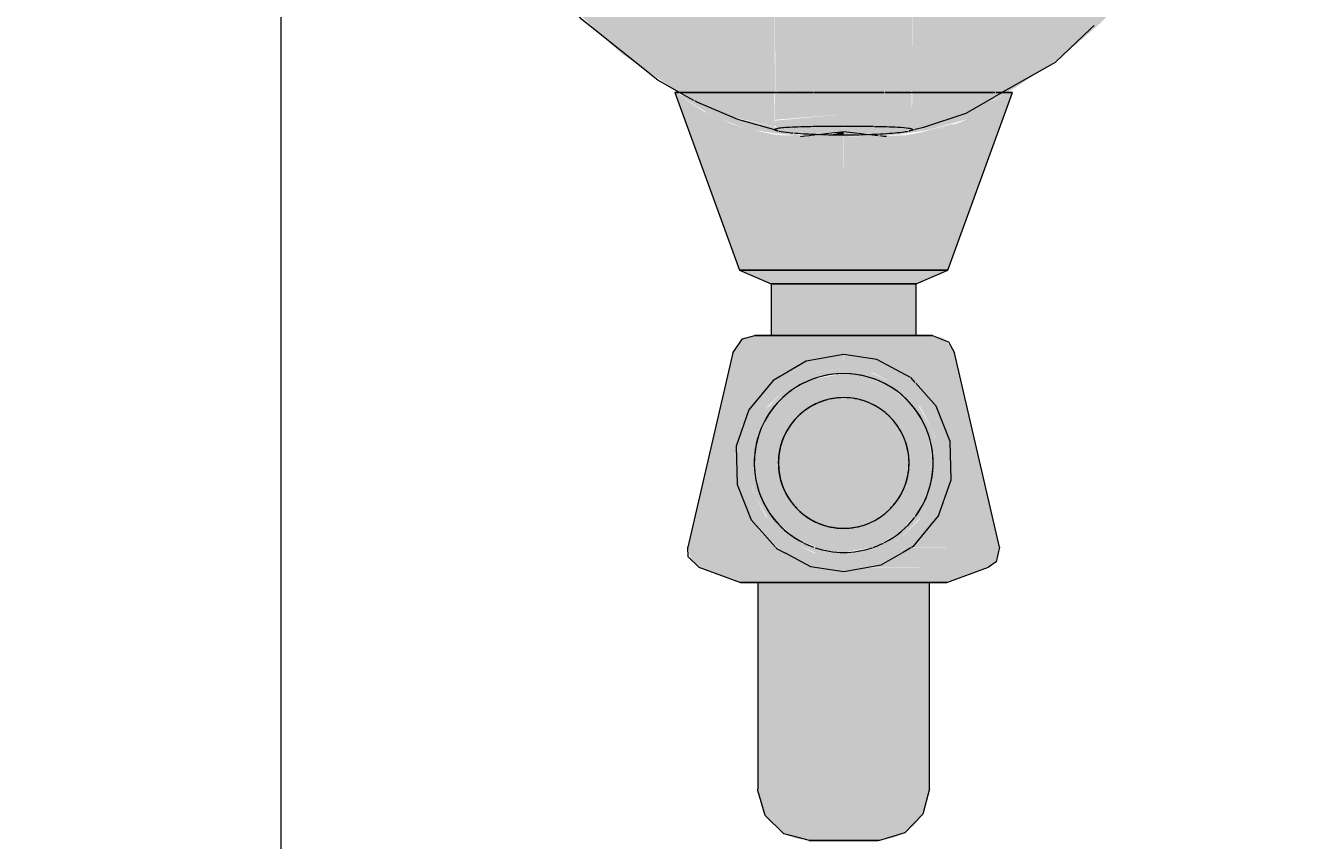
# Model space of a CAD drawing. Header units: millimetres. Extents: x 63201 to 101610, y -2505 to 12270.
# Drawn here: x 96380.3 to 96752.5, y 8678.1 to 8915.1 of the extents above; entities that cross this region are included whole.
import ezdxf

# ---------------------------------------------------------------- set-up
doc = ezdxf.new("R2010")
doc.units = ezdxf.units.MM
for name, color, linetype, lineweight in [('A-ANNO-DIMS', 7, 'Continuous', 9), ('A-ANNO-DIMS-25', 7, 'Continuous', 9), ('A-WALL-PATT', 7, 'Continuous', 9), ('P-SANR-FIXT', 7, 'Continuous', 9)]:
    doc.layers.add(name, color=color, linetype=linetype, lineweight=lineweight)
doc.layers.add('P-SANR-FIXT-2', color=7, linetype='Continuous', lineweight=9, transparency=0.7)
doc.styles.add('ISOCPEUR_3', font='isocpeur.ttf', dxfattribs={"width": 0.9, "height": 50})
doc.dimstyles.new('ISO-2_0_0_9К_Средний_округл2', dxfattribs={"dimscale": 304.8, "dimtxt": 49.799059, "dimasz": 0.123031, "dimexe": 0.098425, "dimexo": 0, "dimgap": 0, "dimtad": 1, "dimdec": 0, "dimrnd": 10, "dimzin": 0, "dimdsep": 46, "dimtxsty": 'ISOCPEUR_3', "dimblk1": 'OBLIQUE', "dimblk2": 'OBLIQUE', "dimsah": 1, "dimcen": 0.09, "dimdle": 0.098425, "dimazin": 0, "dimtfac": 1, "dimtdec": 4, "dimtix": 1, "dimtmove": 0, "dimatfit": 3, "dimfxl": 1, "dimtvp": 1, "dimtolj": 1, "dimtzin": 0, "dimarcsym": 2})

# ---------------------------------------------------------------- blocks, each defined once
blk = doc.blocks.new('Urinal - Urinal-V17-Развертка 3_11-4')
at = {"layer": 'P-SANR-FIXT-2'}
for points in [[(2727.34, 8895.59), (2745.92, 8895.77), (2761.28, 8905.91), (2772.92, 8916.06), (2784.44, 8927.95), (2802.9, 8952.79), (2818.69, 8981.26), (2828.25, 9003.41), (2838.46, 9032.51), (2846.16, 9062.33), (2850.75, 9083.93), (2853.3, 9103.35), (2851.35, 9093.34), (2845.46, 9077.24), (2838.19, 9064.39), (2826.51, 9051.15), (2817.85, 9044.36), (2809.61, 9021.36), (2801.66, 9002.63), (2788.6, 8979.68), (2777.84, 8964.32), (2770.74, 8956.05), (2754.48, 8940.59), (2743.82, 8933.18), (2732.97, 8927.23), (2730.45, 8926.21), (2717.98, 8921.67), (2717.98, 8895.59), (2726.79, 8895.59)], [(2672.49, 8895.59), (2677.98, 8895.83), (2677.91, 8921.97), (2663.63, 8927.07), (2656.23, 8930.78), (2646.89, 8936.46), (2631.99, 8948.86), (2622.56, 8959.1), (2613.4, 8970.57), (2604.75, 8983.74), (2593.04, 9005.27), (2583.45, 9029.26), (2578.43, 9044.11), (2568.62, 9051.79), (2557.37, 9065.08), (2549.68, 9078.78), (2544.41, 9093.89), (2542.87, 9100.6), (2546.5, 9077.52), (2555.58, 9038.29), (2566.48, 9006.62), (2572.7, 8990.99), (2583.21, 8969.82), (2592.88, 8953.19), (2603.56, 8937.82), (2614.83, 8924.31), (2628.47, 8911.41), (2633.7, 8906.7), (2650.26, 8895.59), (2671.48, 8895.59)], [(2688.84, 8895.59), (2717.98, 8895.74), (2717.81, 8921.89), (2715.55, 8921.26), (2710.46, 8920.6), (2702.43, 8920.19), (2692.67, 8920.22), (2683.2, 8920.85), (2679.38, 8921.51), (2677.98, 8921.67), (2678.12, 8895.59), (2688.61, 8895.59)], [(2717.98, 8884.84), (2717.68, 8895.59), (2697.98, 8895.59), (2697.98, 8885.76), (2714.41, 8885.42), (2717.68, 8884.99)], [(2679.87, 8885.3), (2679.19, 8885.47), (2679.81, 8885.31)], [(2697.98, 8883.31), (2697.98, 8884.25), (2694.26, 8883.35), (2697.63, 8883.31)], [(2702.32, 8883.67), (2702.14, 8883.75), (2702.18, 8883.69)], [(2702.38, 8883.51), (2702.18, 8883.69), (2702.36, 8883.51)], [(2688.43, 8883.18), (2689.65, 8883.27), (2688.5, 8883.19)], [(2680.43, 8840), (2697.98, 8840), (2697.98, 8843.91), (2667.68, 8843.91), (2676.88, 8840), (2680.17, 8840)], [(2715.52, 8840), (2719.07, 8840), (2728.27, 8843.91), (2697.98, 8843.91), (2697.98, 8840), (2715.04, 8840)], [(2676.88, 8825), (2697.98, 8825), (2697.98, 8840), (2676.88, 8840), (2676.88, 8826.47)], [(2718.03, 8825), (2719.07, 8825), (2718.78, 8840), (2697.98, 8840), (2697.98, 8825), (2715.28, 8825)], [(2682.46, 8819.91), (2697.98, 8819.91), (2697.98, 8825), (2671.59, 8824.86), (2668.82, 8823.91), (2668.06, 8823.24), (2665.93, 8819.91), (2679.01, 8819.91)], [(2724.08, 8819.91), (2730.24, 8819.91), (2727.54, 8823.65), (2726.61, 8824.25), (2723.54, 8825), (2697.98, 8825), (2697.98, 8819.91), (2721.12, 8819.91)], [(2697.98, 8756.28), (2697.98, 8760.28), (2689.25, 8761.73), (2681.44, 8765.86), (2675.32, 8772.3), (2671.72, 8779.35), (2670.49, 8788.65), (2671.87, 8796.7), (2675.93, 8804.39), (2681.75, 8810.21), (2690.21, 8814.26), (2697.98, 8815.49), (2697.88, 8819.47), (2687.48, 8817.57), (2679.01, 8813.06), (2672.41, 8806.46), (2667.85, 8797.23), (2666.37, 8787.88), (2667.92, 8778.12), (2672.41, 8769.31), (2680.34, 8761.83), (2688.7, 8757.75), (2694.84, 8756.78)], [(2697.98, 8756.28), (2708.32, 8758.12), (2716.59, 8762.35), (2723.54, 8769.31), (2728.1, 8778.54), (2729.58, 8787.88), (2728.03, 8797.65), (2723.54, 8806.46), (2715.95, 8813.75), (2707.74, 8817.94), (2697.98, 8819.49), (2697.98, 8815.49), (2706.5, 8814.14), (2714.51, 8809.91), (2720.31, 8804.11), (2724.23, 8796.41), (2725.46, 8787.12), (2724.08, 8779.06), (2720.02, 8771.37), (2714.2, 8765.55), (2705.7, 8761.5), (2697.98, 8760.28), (2697.98, 8757.23)], [(2697.98, 8760.28), (2697.98, 8761.87), (2689.25, 8763.5), (2682.28, 8767.24), (2676.55, 8773.35), (2673.11, 8780.61), (2671.96, 8787.88), (2673.65, 8796.73), (2677.34, 8803.58), (2683.44, 8809.31), (2690.7, 8812.74), (2697.98, 8814.14), (2697.98, 8815.49), (2689.25, 8814.03), (2681.59, 8810.05), (2675.23, 8803.29), (2671.72, 8796.41), (2670.37, 8787.88), (2671.87, 8779.06), (2676.29, 8771.01), (2681.75, 8765.55), (2690.25, 8761.5), (2691.69, 8761.27)], [(2697.98, 8761.87), (2697.98, 8768.88), (2690.7, 8770.33), (2684.54, 8774.45), (2680.42, 8780.61), (2679.01, 8788.05), (2680.42, 8795.15), (2684.54, 8801.32), (2690.7, 8805.44), (2697.98, 8806.88), (2697.98, 8813.89), (2689.25, 8812.27), (2682.28, 8808.52), (2676.55, 8802.42), (2673.11, 8795.15), (2671.96, 8787.88), (2673.49, 8779.35), (2677.34, 8772.19), (2683.44, 8766.45), (2690.7, 8763.02), (2694.93, 8762.35)], [(2697.98, 8760.28), (2706.5, 8761.63), (2714.36, 8765.72), (2720.72, 8772.47), (2724.23, 8779.35), (2725.58, 8787.88), (2724.08, 8796.7), (2719.66, 8804.76), (2714.2, 8810.21), (2705.74, 8814.26), (2697.98, 8815.49), (2697.98, 8813.89), (2706.5, 8812.37), (2713.67, 8808.52), (2719.4, 8802.42), (2722.84, 8795.15), (2723.99, 8787.88), (2722.46, 8779.35), (2718.61, 8772.19), (2712.51, 8766.45), (2705.25, 8763.02), (2697.98, 8761.63)], [(2697.98, 8761.87), (2706.5, 8763.39), (2713.67, 8767.24), (2719.4, 8773.35), (2722.84, 8780.61), (2723.99, 8787.88), (2722.3, 8796.73), (2718.61, 8803.58), (2712.51, 8809.31), (2705.25, 8812.74), (2697.98, 8813.89), (2697.98, 8806.88), (2705.25, 8805.44), (2711.41, 8801.32), (2715.53, 8795.15), (2716.94, 8787.71), (2715.53, 8780.61), (2711.41, 8774.45), (2705.25, 8770.33), (2697.98, 8768.88), (2697.98, 8763.14)], [(2690, 8757.55), (2687.63, 8758.12), (2678.77, 8762.95), (2678.35, 8763.37), (2652.66, 8763.37), (2653.47, 8759.86), (2655.82, 8757.55), (2689.45, 8757.55)], [(2706.5, 8757.55), (2740.13, 8757.55), (2741.82, 8758.92), (2742.48, 8759.86), (2743.03, 8761.8), (2743.29, 8763.37), (2717.49, 8763.26), (2716.37, 8762.22), (2707.25, 8757.75), (2705.95, 8757.55)], [(2677.75, 8753.12), (2697.98, 8753.12), (2697.98, 8756.28), (2688.7, 8757.55), (2655.82, 8757.55), (2668.16, 8753.12), (2676.9, 8753.12)], [(2718.2, 8753.12), (2727.98, 8753.12), (2739.78, 8757.55), (2705.25, 8757.44), (2697.98, 8756.28), (2697.98, 8753.12), (2715.61, 8753.12)], [(2672.98, 8693.12), (2697.98, 8693.12), (2697.98, 8753.12), (2672.98, 8753.12), (2672.98, 8717.71)], [(2719.07, 8693.12), (2722.98, 8693.12), (2722.98, 8753.12), (2697.98, 8753.12), (2697.98, 8693.12), (2718.78, 8693.12)], [(2690.89, 8678.12), (2697.98, 8678.12), (2697.98, 8693.12), (2672.98, 8693.12), (2674.46, 8686.61), (2676.09, 8684.02), (2680.17, 8680.4), (2682.33, 8679.33), (2684.84, 8678.52), (2690.35, 8678.12)], [(2702.58, 8678.12), (2709.59, 8678.34), (2712.57, 8678.93), (2714.95, 8679.99), (2718.04, 8682.16), (2720.48, 8684.95), (2722.3, 8689.98), (2722.98, 8693.12), (2697.98, 8693.12), (2697.98, 8678.12), (2700.48, 8678.12)]]:
    blk.add_hatch(color=256, dxfattribs=at).paths.add_polyline_path(points)
h = blk.add_hatch(color=256, dxfattribs=at)
h.paths.add_polyline_path([(2685.58, 8843.91), (2697.98, 8843.91), (2697.91, 8882.85), (2678.55, 8883.24), (2669.38, 8885.18), (2665.39, 8886.51), (2657.22, 8890.17), (2648.87, 8895.59), (2667.68, 8843.91), (2680.91, 8843.91)])
h.paths.add_polyline_path([(2693.52, 8882.85), (2693.79, 8882.85), (2693.79, 8882.85)])
h = blk.add_hatch(color=256, dxfattribs=at)
h.paths.add_polyline_path([(2685.72, 8883.03), (2685.45, 8883.27), (2679.25, 8884.4), (2673.11, 8885.92), (2669.08, 8887.21), (2662.35, 8889.77), (2649.13, 8895.59), (2649.13, 8895.42), (2659.8, 8888.82), (2669.38, 8885.18), (2674.64, 8884.1), (2672.32, 8884.66), (2678.27, 8883.68), (2685.45, 8883.04)])
h.paths.add_polyline_path([(2687.93, 8883.25), (2688.5, 8883.53), (2687.42, 8883.32), (2687.84, 8883.26)])
h = blk.add_hatch(color=256, dxfattribs=at)
h.paths.add_polyline_path([(2690.06, 8883.46), (2697.98, 8884.46), (2697.98, 8885.76), (2681.38, 8885.41), (2678.47, 8885.09), (2677.98, 8885.09), (2677.7, 8885.71), (2668.66, 8887.68), (2667.98, 8887.58), (2676.04, 8885.18), (2680.51, 8884.19), (2687.41, 8883.59), (2690, 8883.47)])
h.paths.add_polyline_path([(2677.98, 8885.74), (2677.79, 8895.59), (2650.11, 8895.59), (2657.22, 8892.1), (2666.17, 8888.34), (2677.97, 8885.74)])
h = blk.add_hatch(color=256, dxfattribs=at)
h.paths.add_polyline_path([(2677.98, 8884.84), (2679.31, 8885.22), (2679.01, 8885.46), (2677.98, 8885.47), (2677.98, 8885.09)])
h.paths.add_polyline_path([(2697.98, 8889.31), (2697.98, 8895.59), (2677.98, 8895.32), (2678.01, 8887.7), (2697.55, 8889.28)])
h.paths.add_polyline_path([(2679.93, 8885.31), (2682.36, 8885.48), (2696.11, 8885.75), (2697.98, 8886.03), (2697.98, 8889.31), (2677.98, 8887.43), (2678.08, 8885.71), (2679.91, 8885.31)])
h = blk.add_hatch(color=256, dxfattribs=at)
h.paths.add_polyline_path([(2697.98, 8884.25), (2706.95, 8883.51), (2716.09, 8884.28), (2722.04, 8885.77), (2727.74, 8887.58), (2738.96, 8892.34), (2745.2, 8895.31), (2745.17, 8895.59), (2717.98, 8895.59), (2717.68, 8884.99), (2716.88, 8885.18), (2713.3, 8885.49), (2700.64, 8885.75), (2697.98, 8885.46), (2697.98, 8884.34)])
h.paths.add_polyline_path([(2700.91, 8883.34), (2700.52, 8883.5), (2700.86, 8883.35)])
h = blk.add_hatch(color=256, dxfattribs=at)
h.paths.add_polyline_path([(2704.49, 8843.91), (2728.27, 8843.91), (2746.76, 8895.38), (2736.37, 8888.95), (2731.04, 8886.64), (2726.79, 8885.26), (2716, 8883.16), (2697.98, 8882.85), (2697.98, 8843.91)])
h.paths.add_polyline_path([(2722.12, 8884.29), (2724.17, 8884.72), (2722.31, 8884.33)])
h = blk.add_hatch(color=256, dxfattribs=at)
h.paths.add_polyline_path([(2704.2, 8882.85), (2702.36, 8882.95), (2702.61, 8882.88)])
h.paths.add_polyline_path([(2708.62, 8883.03), (2714.39, 8883.45), (2722.54, 8884.72), (2734.33, 8888), (2738.96, 8890.3), (2747.08, 8895.59), (2745.2, 8895.31), (2742.22, 8893.73), (2724.21, 8886.35), (2715.54, 8884.2), (2708.54, 8883.59), (2706.95, 8883.22), (2708.99, 8883.24), (2708.52, 8883.04)])
h.paths.add_polyline_path([(2713.97, 8883.13), (2717.4, 8883.41), (2715.78, 8883.3), (2714.03, 8883.14)])
h.paths.add_polyline_path([(2715.85, 8883.19), (2718.78, 8883.58), (2716, 8883.2)])
h.paths.add_polyline_path([(2720.39, 8884.08), (2724.15, 8884.72), (2728.97, 8885.87), (2730.33, 8886.67), (2721.48, 8884.33)])
h = blk.add_hatch(color=256, dxfattribs=at)
h.paths.add_polyline_path([(2697.98, 8882.85), (2697.98, 8883.31), (2691.9, 8883.18), (2691.76, 8882.88), (2697.97, 8882.85)])
h.paths.add_polyline_path([(2685.35, 8882.99), (2683.98, 8883.08), (2685.29, 8883)])
h.paths.add_polyline_path([(2686.57, 8883.12), (2686.56, 8883.33), (2686.15, 8883.17)])
h.paths.add_polyline_path([(2687.56, 8883.22), (2686.72, 8883.42), (2687.42, 8883.23)])
h = blk.add_hatch(color=256, dxfattribs=at)
h.paths.add_polyline_path([(2697.98, 8883.31), (2700.45, 8883.48), (2697.98, 8884.25), (2697.98, 8883.33)])
h.paths.add_polyline_path([(2701.06, 8883.34), (2701.68, 8883.6), (2697.98, 8884.25), (2701.01, 8883.35)])
h.paths.add_polyline_path([(2702.97, 8883.38), (2702.68, 8883.46), (2702.65, 8883.44)])
h = blk.add_hatch(color=256, dxfattribs=at)
h.paths.add_polyline_path([(2698.01, 8882.85), (2701.68, 8883.1), (2700.91, 8883.34), (2697.98, 8883.31), (2697.98, 8882.85)])
h.paths.add_polyline_path([(2705.84, 8882.88), (2701.68, 8883.35), (2701.68, 8883.16), (2702.57, 8882.92), (2705.83, 8882.88)])
h.paths.add_polyline_path([(2705.72, 8882.9), (2705.11, 8883.05), (2705.71, 8882.9)])
h.paths.add_polyline_path([(2711.97, 8883.15), (2716.09, 8883.56), (2712.56, 8883.22)])
h.paths.add_polyline_path([(2707.57, 8883.09), (2706.67, 8883.25), (2707.34, 8883.12)])
h = blk.add_hatch(color=256, dxfattribs=at)
h.paths.add_polyline_path([(2707.01, 8883.03), (2706.29, 8883.25), (2706.67, 8883.08)])
h.paths.add_polyline_path([(2702.97, 8883.38), (2702.65, 8883.44), (2702.64, 8883.43)])
h.paths.add_polyline_path([(2703, 8883.4), (2702.89, 8883.59), (2702.68, 8883.46)])
h.paths.add_polyline_path([(2702.07, 8883.53), (2701.24, 8883.68), (2701.68, 8883.6)])
h = blk.add_hatch(color=256, dxfattribs=at)
h.paths.add_polyline_path([(2704.22, 8883.41), (2702.99, 8883.65), (2704.2, 8883.41)])
h.paths.add_polyline_path([(2701.63, 8883.76), (2701.5, 8883.83), (2701.58, 8883.77)])
h = blk.add_hatch(color=256, dxfattribs=at)
h.paths.add_polyline_path([(2709.86, 8882.89), (2710.69, 8882.94), (2710.03, 8882.91)])
h.paths.add_polyline_path([(2705.8, 8882.93), (2705.71, 8883.21), (2705.71, 8882.94)])
h = blk.add_hatch(color=256, dxfattribs=at)
h.paths.add_polyline_path([(2652.66, 8763.37), (2678.35, 8763.37), (2672.41, 8769.31), (2667.86, 8778.44), (2666.37, 8787.88), (2668.31, 8798.43), (2672.85, 8806.9), (2679.58, 8813.54), (2688.21, 8817.94), (2697.98, 8819.49), (2697.98, 8819.91), (2665.71, 8819.91), (2653.47, 8766.91)])
h.paths.add_polyline_path([(2697.98, 8768.88), (2697.98, 8806.88), (2690.7, 8805.44), (2684.54, 8801.32), (2680.42, 8795.15), (2679.01, 8787.71), (2680.42, 8780.61), (2684.54, 8774.45), (2690.7, 8770.33)])
h = blk.add_hatch(color=256, dxfattribs=at)
h.paths.add_polyline_path([(2720.02, 8763.37), (2743.29, 8763.37), (2730.02, 8819.91), (2697.98, 8819.91), (2698.07, 8819.47), (2708.47, 8817.57), (2716.94, 8813.06), (2723.65, 8806.24), (2728.03, 8797.65), (2729.58, 8787.88), (2727.64, 8777.34), (2723.1, 8768.86), (2717.78, 8763.37), (2718.78, 8763.37)])
h.paths.add_polyline_path([(2697.98, 8768.88), (2705.25, 8770.33), (2711.41, 8774.45), (2715.53, 8780.61), (2716.94, 8788.05), (2715.53, 8795.15), (2711.41, 8801.32), (2705.25, 8805.44), (2697.98, 8806.88), (2697.98, 8770.33)])
at = {"layer": 'P-SANR-FIXT'}
for p, q in [((2770.78, 8915.08), (2769.75, 8914.11)), ((2648.87, 8895.59), (2667.68, 8843.91)), ((2650.1, 8895.59), (2648.87, 8895.59)), ((2648.87, 8895.59), (2651.47, 8895.59)), ((2651.65, 8895.59), (2650.34, 8895.59)), ((2667.36, 8895.59), (2651.78, 8895.59)), ((2651.78, 8895.59), (2667.36, 8895.59)), ((2677.75, 8895.59), (2667.4, 8895.59)), ((2667.4, 8895.59), (2689.22, 8895.59)), ((2678.41, 8895.59), (2678.07, 8895.59)), ((2682.94, 8895.59), (2678.82, 8895.59)), ((2689.22, 8895.59), (2683.14, 8895.59)), ((2690.26, 8895.59), (2689.4, 8895.59)), ((2689.4, 8895.59), (2695.64, 8895.59)), ((2697.98, 8895.59), (2690.47, 8895.59)), ((2695.7, 8895.59), (2697.98, 8895.59)), ((2709.79, 8895.59), (2697.98, 8895.59)), ((2697.98, 8895.59), (2709.79, 8895.59)), ((2715.42, 8895.59), (2710, 8895.59)), ((2710, 8895.59), (2741.94, 8895.59)), ((2717.54, 8895.59), (2715.64, 8895.59)), ((2741.94, 8895.59), (2718.02, 8895.59)), ((2728.27, 8843.91), (2747.08, 8895.59)), ((2743.22, 8895.11), (2741.84, 8894.32)), ((2745.08, 8895.59), (2742.22, 8895.59)), ((2742.22, 8895.59), (2744.71, 8895.59)), ((2744.06, 8895.59), (2743.22, 8895.11)), ((2745.92, 8896.66), (2744.21, 8895.68)), ((2744.71, 8895.59), (2747.08, 8895.59)), ((2745.7, 8895.59), (2745.1, 8895.59)), ((2747.08, 8895.59), (2745.85, 8895.59)), ((2654.41, 8893.3), (2652.29, 8894.5)), ((2688.37, 8883.19), (2690.65, 8883.45)), ((2690.65, 8883.45), (2693.67, 8883.78)), ((2693.85, 8883.8), (2694.55, 8883.88)), ((2694.55, 8883.88), (2697.98, 8884.25)), ((2697.98, 8884.25), (2702.1, 8883.8)), ((2702.28, 8883.78), (2705.3, 8883.45)), ((2705.3, 8883.45), (2708.05, 8883.14)), ((2718.55, 8884.81), (2716.98, 8884.43)), ((2685.45, 8882.87), (2685.89, 8882.92)), ((2685.96, 8882.93), (2686.68, 8883.01)), ((2686.68, 8883.01), (2687.95, 8883.15)), ((2687.95, 8883.15), (2688.37, 8883.19)), ((2708.52, 8883.09), (2709.67, 8882.96)), ((2709.67, 8882.96), (2710.42, 8882.88)), ((2667.68, 8843.91), (2676.88, 8840)), ((2697.98, 8843.91), (2667.68, 8843.91)), ((2667.68, 8843.91), (2697.98, 8843.91)), ((2728.27, 8843.91), (2697.98, 8843.91)), ((2697.98, 8843.91), (2728.27, 8843.91)), ((2719.07, 8840), (2728.27, 8843.91)), ((2676.88, 8840), (2676.88, 8825)), ((2697.98, 8840), (2676.88, 8840)), ((2676.88, 8840), (2697.98, 8840)), ((2719.07, 8840), (2697.98, 8840)), ((2697.98, 8840), (2719.07, 8840)), ((2719.07, 8825), (2719.07, 8840)), ((2697.98, 8825), (2676.91, 8825)), ((2676.91, 8825), (2697.98, 8825)), ((2697.8, 8825), (2697.98, 8825)), ((2718.99, 8825), (2697.98, 8825)), ((2697.98, 8825), (2718.99, 8825)), ((2719.07, 8825), (2718.99, 8825)), ((2718.99, 8825), (2719.07, 8825)), ((2722.16, 8825), (2723.84, 8825)), ((2723.84, 8825), (2727.21, 8823.62)), ((2665.71, 8819.91), (2652.66, 8763.37)), ((2743.29, 8763.37), (2730.24, 8819.91)), ((2718.78, 8811.29), (2717.48, 8812.75)), ((2725.57, 8772.47), (2729.2, 8782.98)), ((2718.52, 8763.87), (2725.57, 8772.47)), ((2708.92, 8758.24), (2715, 8761.8)), ((2715.04, 8761.82), (2717.48, 8763.26)), ((2717.67, 8763.37), (2718.52, 8763.87)), ((2655.82, 8757.55), (2667.98, 8753.12)), ((2697.98, 8756.28), (2708.92, 8758.24)), ((2727.98, 8753.12), (2740.13, 8757.55)), ((2672.79, 8753.12), (2667.98, 8753.12)), ((2667.98, 8753.12), (2697.98, 8753.12)), ((2697.98, 8753.12), (2672.79, 8753.12)), ((2672.98, 8753.12), (2672.98, 8693.12)), ((2697.98, 8753.12), (2672.98, 8753.12)), ((2672.98, 8753.12), (2697.98, 8753.12)), ((2723.16, 8753.12), (2697.98, 8753.12)), ((2697.98, 8753.12), (2727.98, 8753.12)), ((2722.98, 8753.12), (2697.98, 8753.12)), ((2697.98, 8753.12), (2722.98, 8753.12)), ((2722.98, 8693.12), (2722.98, 8753.12)), ((2727.98, 8753.12), (2723.16, 8753.12)), ((2686.98, 8678.38), (2682.1, 8679.67)), ((2687.98, 8678.12), (2686.98, 8678.38)), ((2707.98, 8678.12), (2706.64, 8678.12))]:
    blk.add_line(p, q, dxfattribs=at)
at = {"layer": 'P-SANR-FIXT', "flags": 128}
for points in [[(2652.29, 8894.5), (2643.96, 8899.23), (2621.86, 8916.9), (2600.72, 8941.4), (2581.12, 8973.19), (2563.95, 9012.38), (2550.31, 9058.57), (2541.31, 9110.66)], [(2769.75, 8914.11), (2759.43, 8904.38), (2745.92, 8896.66)], [(2678.97, 8884.43), (2667.2, 8887.75), (2655.53, 8892.67), (2654.66, 8893.16)], [(2741.71, 8894.25), (2733.51, 8889.56), (2721.23, 8885.45), (2718.78, 8884.86)], [(2665.71, 8819.91), (2668.58, 8823.97), (2672.11, 8825)], [(2672.11, 8825), (2674.06, 8825), (2676.88, 8825)], [(2697.98, 8825), (2688.12, 8825), (2679.75, 8825), (2674.13, 8825), (2672.11, 8825)], [(2677.05, 8825), (2679.63, 8825), (2687.96, 8825), (2697.8, 8825)], [(2697.98, 8825), (2707.83, 8825), (2716.2, 8825), (2718.78, 8825)], [(2723.84, 8825), (2721.89, 8825), (2716.32, 8825), (2707.99, 8825), (2698.15, 8825), (2697.98, 8825)], [(2719.07, 8825), (2721.82, 8825), (2722.16, 8825)], [(2727.21, 8823.62), (2728.44, 8823.12), (2730.24, 8819.91)], [(2697.88, 8819.47), (2687.03, 8817.53), (2677.43, 8811.9)], [(2717.41, 8812.79), (2707.66, 8817.97), (2698.07, 8819.47)], [(2677.43, 8811.9), (2670.38, 8803.3), (2666.75, 8792.78), (2666.99, 8781.66), (2671.06, 8771.31), (2678.15, 8763.37)], [(2729.2, 8782.98), (2728.96, 8794.1), (2724.89, 8804.45), (2718.99, 8811.06)], [(2655.82, 8757.55), (2652.8, 8760.61), (2652.66, 8763.37)], [(2678.26, 8763.26), (2678.47, 8763.02), (2680.83, 8761.76)], [(2680.93, 8761.71), (2688.29, 8757.8), (2697.98, 8756.28)], [(2743.29, 8763.37), (2742.36, 8759.17), (2740.13, 8757.55)], [(2682.02, 8679.68), (2680.61, 8680.06), (2675.14, 8685.36), (2672.98, 8692.67), (2672.98, 8693.12)], [(2722.98, 8693.12), (2721.04, 8685.75), (2715.74, 8680.29), (2708.43, 8678.13), (2707.98, 8678.12)], [(2689.63, 8678.12), (2688.46, 8678.12), (2687.98, 8678.12)], [(2687.98, 8678.12), (2689.89, 8678.12), (2694.9, 8678.12), (2697.98, 8678.12)], [(2697.98, 8678.12), (2692.09, 8678.12), (2689.63, 8678.12)], [(2706.64, 8678.12), (2706.06, 8678.12), (2701.05, 8678.12), (2697.98, 8678.12)], [(2697.98, 8678.12), (2703.86, 8678.12), (2707.49, 8678.12), (2707.98, 8678.12)]]:
    blk.add_lwpolyline(points, dxfattribs=at)
at = {"layer": 'P-SANR-FIXT'}
for radius, start, end in [(26.01, 90, 198), (26.01, 90, 242.9626), (26.01, 18, 90), (26.01, 323.2455, 90), (19, 90, 225), (19, 90, 180), (19, 90, 135), (19, 270, 90), (19, 270, 90), (19, 270, 90), (19, 135, 270), (26.01, 323.2455, 18), (19, 180, 270), (26.01, 198, 242.9626), (19, 225, 270), (26.01, 297.0374, 322.8393), (26.01, 297.0374, 322.8393), (26.01, 243.6074, 250.2835), (26.01, 243.6074, 250.2835), (26.01, 289.104, 296.3926), (26.01, 289.104, 296.3926), (26.01, 251.4458, 270), (26.01, 251.4458, 270), (26.01, 270, 288.5542), (26.01, 270, 288.5542)]:
    blk.add_arc((2697.98, 8787.88), radius, start, end, dxfattribs=at)
for points, knots in [([(2689.29, 8885.69), (2687.94, 8885.67), (2684.11, 8885.58), (2680.29, 8885.39), (2678.31, 8885.1), (2677.98, 8884.93), (2677.98, 8884.84)], [-0.7142857, -0.7142857, -0.7142857, -0.7142857, -0.5714286, -0.2857143, -0.1428571, 0, 0, 0, 0]), ([(2679.62, 8885.27), (2679.13, 8885.22), (2678.28, 8885.09), (2677.98, 8884.93), (2677.98, 8884.84)], [-0.2608746, -0.2608746, -0.2608746, -0.2608746, -0.1428571, 0, 0, 0, 0]), ([(2689.13, 8885.69), (2687.84, 8885.67), (2685.34, 8885.61), (2683.26, 8885.53), (2682.33, 8885.48)], [-0.7087948, -0.7087948, -0.7087948, -0.7087948, -0.5714286, -0.4285714, -0.4285714, -0.4285714, -0.4285714]), ([(2683.47, 8883.86), (2685.13, 8883.71), (2688.35, 8883.5), (2693.48, 8883.34), (2696.48, 8883.31), (2697.98, 8883.31)], [-0.5164225, -0.5164225, -0.5164225, -0.5164225, -0.2857143, -0.1428571, 0, 0, 0, 0]), ([(2697.98, 8885.76), (2695.73, 8885.76), (2692.73, 8885.74), (2689.96, 8885.7), (2689.29, 8885.69)], [-1, -1, -1, -1, -0.7857143, -0.7142857, -0.7142857, -0.7142857, -0.7142857]), ([(2697.98, 8883.31), (2699.47, 8883.31), (2702.47, 8883.34), (2706.73, 8883.48), (2710.56, 8883.69), (2713.75, 8883.96), (2715.68, 8884.2), (2716.51, 8884.34), (2716.72, 8884.38)], [-1, -1, -1, -1, -0.8571429, -0.7142857, -0.5714286, -0.4285714, -0.2857143, -0.2264013, -0.2264013, -0.2264013, -0.2264013]), ([(2717.48, 8885.1), (2717.31, 8885.13), (2716.49, 8885.28), (2715.02, 8885.4), (2713.62, 8885.48)], [-0.8571429, -0.8571429, -0.8571429, -0.8571429, -0.7857143, -0.5714286, -0.5714286, -0.5714286, -0.5714286]), ([(2697.98, 8806.88), (2696.84, 8806.88), (2695.13, 8806.73), (2692.92, 8806.22), (2691.3, 8805.7), (2689.74, 8805.03), (2688.24, 8804.23), (2687.06, 8803.45), (2686.16, 8802.77), (2685.51, 8802.23), (2684.88, 8801.66), (2684.07, 8800.86), (2683.14, 8799.79), (2682.13, 8798.41), (2681.4, 8797.19), (2680.88, 8796.18), (2680.4, 8795.15), (2679.7, 8793.28), (2679.06, 8790.52), (2678.92, 8787.75), (2679.07, 8785.85), (2679.23, 8784.77), (2679.37, 8783.98), (2679.56, 8783.2), (2679.84, 8782.17), (2680.27, 8780.93), (2680.8, 8779.73), (2681.28, 8778.8), (2681.67, 8778.12), (2682.09, 8777.45), (2682.68, 8776.59), (2683.49, 8775.56), (2684.37, 8774.6), (2685.14, 8773.87), (2685.74, 8773.34), (2686.36, 8772.84), (2687.22, 8772.2), (2688.36, 8771.47), (2689.81, 8770.7), (2691.33, 8770.06), (2692.92, 8769.54), (2695.11, 8769.04), (2696.82, 8768.88), (2697.98, 8768.88)], [-1, -1, -1, -1, -0.944444, -0.916667, -0.888889, -0.861111, -0.833333, -0.805556, -0.791667, -0.777778, -0.763889, -0.75, -0.722222, -0.694444, -0.666667, -0.652778, -0.638889, -0.611111, -0.555556, -0.5, -0.472222, -0.458333, -0.444444, -0.430556, -0.416667, -0.388889, -0.361111, -0.347222, -0.333333, -0.319444, -0.305556, -0.277778, -0.25, -0.236111, -0.222222, -0.208333, -0.194444, -0.166667, -0.138889, -0.111111, -0.083333, -0.055556, 0, 0, 0, 0]), ([(2697.98, 8768.88), (2699.13, 8768.88), (2700.84, 8769.04), (2703.03, 8769.54), (2704.62, 8770.06), (2706.14, 8770.7), (2707.59, 8771.47), (2708.73, 8772.2), (2709.59, 8772.84), (2710.21, 8773.34), (2710.81, 8773.87), (2711.58, 8774.6), (2712.46, 8775.56), (2713.27, 8776.59), (2713.86, 8777.45), (2714.28, 8778.12), (2714.67, 8778.8), (2715.15, 8779.73), (2715.68, 8780.93), (2716.11, 8782.17), (2716.39, 8783.2), (2716.58, 8783.98), (2716.72, 8784.77), (2716.88, 8785.85), (2717.03, 8787.75), (2716.89, 8790.52), (2716.25, 8793.28), (2715.55, 8795.15), (2715.07, 8796.18), (2714.55, 8797.19), (2713.82, 8798.41), (2712.81, 8799.79), (2711.88, 8800.86), (2711.07, 8801.66), (2710.44, 8802.23), (2709.79, 8802.77), (2708.89, 8803.45), (2707.71, 8804.23), (2706.21, 8805.03), (2704.65, 8805.7), (2703.03, 8806.22), (2700.82, 8806.73), (2699.11, 8806.88), (2697.98, 8806.88)], [-1, -1, -1, -1, -0.944444, -0.916667, -0.888889, -0.861111, -0.833333, -0.805556, -0.791667, -0.777778, -0.763889, -0.75, -0.722222, -0.694444, -0.680556, -0.666667, -0.652778, -0.638889, -0.611111, -0.583333, -0.569444, -0.555556, -0.541667, -0.527778, -0.5, -0.444444, -0.388889, -0.361111, -0.347222, -0.333333, -0.305556, -0.277778, -0.25, -0.236111, -0.222222, -0.208333, -0.194444, -0.166667, -0.138889, -0.111111, -0.083333, -0.055556, 0, 0, 0, 0])]:
    blk.add_open_spline(points, degree=3, knots=knots, dxfattribs=at)
for points in [[(2677.98, 8884.84), (2677.98, 8884.75), (2678.14, 8884.65), (2678.48, 8884.56)], [(2678.48, 8884.56), (2678.62, 8884.52), (2678.78, 8884.48), (2678.97, 8884.43)], [(2679.23, 8884.38), (2679.96, 8884.24), (2681.01, 8884.1), (2682.33, 8883.96)], [(2682.33, 8885.48), (2681.4, 8885.43), (2680.59, 8885.37), (2679.95, 8885.31)], [(2682.55, 8883.94), (2682.76, 8883.92), (2682.98, 8883.9), (2683.21, 8883.88)], [(2706.66, 8885.69), (2703.97, 8885.73), (2700.97, 8885.76), (2697.98, 8885.76)], [(2710.46, 8885.6), (2709.37, 8885.64), (2708.2, 8885.66), (2706.96, 8885.68)], [(2713.62, 8885.48), (2712.69, 8885.53), (2711.63, 8885.57), (2710.46, 8885.6)], [(2716.98, 8884.43), (2717.17, 8884.48), (2717.34, 8884.52), (2717.47, 8884.56)], [(2717.47, 8884.56), (2717.81, 8884.66), (2717.98, 8884.75), (2717.98, 8884.84)], [(2717.98, 8884.84), (2717.98, 8884.92), (2717.84, 8885), (2717.58, 8885.07)]]:
    blk.add_open_spline(points, degree=3, dxfattribs=at)
blk = doc.blocks.new('DIMBLOCK34-Развертка 3_11-4')
at = {"layer": 'A-ANNO-DIMS-25'}
for p, q in [((94060.24, 10200), (94060.24, 8145.48)), ((94060.24, 8175.48), (94060.24, 10200)), ((97659.74, 8400), (97659.74, 8145.48)), ((97659.74, 8175.48), (97659.74, 8400)), ((94030.24, 8175.48), (97659.74, 8175.48))]:
    blk.add_line(p, q, dxfattribs=at)
at = {"layer": 'A-ANNO-DIMS-25', "lineweight": 20}
for p, q in [((94060.24, 8175.48), (94078.99, 8194.23)), ((97659.74, 8175.48), (97678.49, 8194.23)), ((94060.24, 8175.48), (94041.49, 8156.73)), ((97659.74, 8175.48), (97640.99, 8156.73))]:
    blk.add_line(p, q, dxfattribs=at)
at = {"layer": 'A-ANNO-DIMS-25', "color": 0, "insert": (95796.78, 8240.8), "char_height": 50, "width": 151.6956, "attachment_point": 1, "line_spacing_factor": 1.149209, "style": 'ISOCPEUR_3'}
blk.add_mtext('3600', dxfattribs=at)
blk = doc.blocks.new('_Oblique')
at = {"color": 0, "linetype": 'ByBlock', "lineweight": -2}
blk.add_line((-0.5, -0.5), (0.5, 0.5), dxfattribs=at)

msp = doc.modelspace()

# ---------------------------------------------------------------- hatches: boundary and pattern name
at = {"layer": 'A-WALL-PATT'}
h = msp.add_hatch(dxfattribs=at)
h.set_pattern_fill('FP_28', color=256, style=0, pattern_type=2)
h.set_pattern_definition([(90, (97654.24, 8400), (-600, 4e-14), []), (180, (97654.24, 8400), (-7e-14, -600), [])])
h.paths.add_polyline_path([(94071.24, 8400), (94246.63, 8400), (94246.63, 8410), (94253.67, 8410), (94253.67, 8432.93), (94256.17, 8432.93), (94256.17, 8550), (94071.24, 8550), (94071.24, 8402.75)])
h.paths.add_polyline_path([(95103.32, 8400), (95135.63, 8400), (95135.63, 8410), (95142.67, 8410), (95142.67, 8432.93), (95145.17, 8432.93), (95145.17, 8550), (95076.67, 8550), (95080.89, 8474.79), (95085.21, 8400)])
h.paths.add_polyline_path([(96284.85, 8400), (97648.74, 8400), (97648.74, 10200), (94071.24, 10200), (94071.24, 10050), (96268.24, 10050), (96268.3, 8609.98), (96272.53, 8608.39), (96273.43, 8607.58), (96274.75, 8605.68), (96275.31, 8602.93), (96275.31, 8432.93), (96277.81, 8432.93), (96277.81, 8410), (96284.85, 8410)])
h.paths.add_polyline_path([(95184.85, 8400), (95395.75, 8400), (95395.75, 8410), (95402.79, 8410), (95402.79, 8432.93), (95405.29, 8432.93), (95405.29, 8550), (95175.31, 8550), (95175.31, 8432.93), (95177.81, 8432.93), (95177.81, 8410), (95184.85, 8410)])
h.paths.add_polyline_path([(94875.21, 8400), (94883.76, 8550), (94700.16, 8550), (94700.16, 8400), (94867.06, 8400)])
h.paths.add_polyline_path([(96235.63, 8400), (96235.63, 8410), (96242.67, 8410), (96242.67, 8432.93), (96245.17, 8432.93), (96245.17, 8550), (96176.67, 8550), (96180.08, 8488.94), (96185.21, 8400), (96225.56, 8400)])
h.paths.add_polyline_path([(94295.85, 8400), (94531.32, 8400), (94531.32, 8550), (94286.31, 8550), (94286.31, 8432.93), (94288.81, 8432.93), (94288.81, 8410), (94295.85, 8410)])
h.paths.add_polyline_path([(95444.97, 8400), (95625.82, 8400), (95625.82, 8550), (95435.43, 8550), (95435.43, 8432.93), (95437.93, 8432.93), (95437.93, 8410), (95444.97, 8410)])
h.paths.add_polyline_path([(95955.75, 8400), (95955.75, 8410), (95962.79, 8410), (95962.79, 8432.93), (95965.29, 8432.93), (95965.29, 8550), (95794.66, 8550), (95794.66, 8400), (95930.23, 8400)])
h.paths.add_polyline_path([(97295.06, 8678.12), (97287.41, 8678.38), (97285.07, 8678.8), (97281.41, 8680.4), (97280.02, 8681.54), (97277.06, 8684.44), (97275.51, 8687.35), (97274.21, 8693.12), (97274.21, 8753.12), (97269.21, 8753.12), (97257.06, 8757.55), (97255.44, 8759), (97254.71, 8759.86), (97254.27, 8761.2), (97253.9, 8763.37), (97267.17, 8820.22), (97270.18, 8823.99), (97271.49, 8824.49), (97273.35, 8825), (97278.12, 8825), (97277.91, 8840.09), (97268.92, 8843.91), (97250.37, 8895.59), (97250.91, 8895.81), (97250.11, 8896.28), (97234.94, 8906.7), (97221.98, 8918.57), (97213.23, 8927.43), (97203.07, 8939.94), (97192.16, 8956.09), (97181.22, 8976.06), (97171.84, 8995.78), (97163.57, 9018.24), (97156.35, 9040.26), (97147.58, 9078.25), (97142.46, 9112.45), (97141.55, 9128.19), (97142.46, 9147.43), (97144.9, 9166.3), (97149.12, 9187.01), (97155.76, 9211.03), (97161.52, 9228.58), (97169.96, 9250.2), (97181.72, 9275.36), (97191.51, 9293.65), (97205.05, 9315), (97214.85, 9324.41), (97226.8, 9329.67), (97240.01, 9331.95), (97254.04, 9332.32), (97347.8, 9332.23), (97358.42, 9331.95), (97371.63, 9329.67), (97383.58, 9324.41), (97393.38, 9315), (97406.92, 9293.65), (97418.53, 9271.96), (97428.47, 9250.2), (97437.52, 9226.71), (97445.04, 9203.03), (97449.45, 9186.48), (97453.94, 9163.08), (97456.05, 9146.83), (97456.88, 9128.19), (97455.85, 9110.41), (97451.6, 9082.09), (97446.7, 9059.04), (97438.72, 9029.71), (97427.77, 8999.33), (97418.35, 8977.99), (97403.34, 8951.38), (97385.68, 8927.95), (97371.85, 8913.82), (97359.49, 8903.72), (97347.09, 8895.59), (97348.22, 8895.31), (97329.51, 8843.91), (97320.31, 8840), (97320.31, 8825), (97325.32, 8824.94), (97327.99, 8824.16), (97328.89, 8823.57), (97331.48, 8819.91), (97344.52, 8763.26), (97343.7, 8759.83), (97342.84, 8758.74), (97341.02, 8757.42), (97329.02, 8753.12), (97324.21, 8753.12), (97324.21, 8693.12), (97322.68, 8687.35), (97321.12, 8684.14), (97318.27, 8681.22), (97314.54, 8679.16), (97312.68, 8678.58), (97307.88, 8678.12), (97295.37, 8678.12)])
h.paths.add_polyline_path([(96610.4, 8678.12), (96606.41, 8678.38), (96604.07, 8678.8), (96600.41, 8680.4), (96599.02, 8681.54), (96596.06, 8684.44), (96594.51, 8687.35), (96593.21, 8693.12), (96593.21, 8753.12), (96588.21, 8753.12), (96576.06, 8757.55), (96574.44, 8759), (96573.66, 8760.01), (96573.27, 8761.2), (96572.9, 8763.37), (96586.17, 8820.22), (96589.18, 8823.99), (96590.49, 8824.49), (96592.35, 8825), (96597.12, 8825), (96596.91, 8840.09), (96587.92, 8843.91), (96569.37, 8895.59), (96569.91, 8895.81), (96569.11, 8896.28), (96553.94, 8906.7), (96540.98, 8918.57), (96532.23, 8927.43), (96520.89, 8941.7), (96511.16, 8956.09), (96500.22, 8976.06), (96490.84, 8995.78), (96482.57, 9018.24), (96475.35, 9040.26), (96466.58, 9078.25), (96461.46, 9112.45), (96460.55, 9128.19), (96461.82, 9150.22), (96463.9, 9166.3), (96468.12, 9187.01), (96474.76, 9211.03), (96480.52, 9228.58), (96488.96, 9250.2), (96500.72, 9275.36), (96510.51, 9293.65), (96524.05, 9315), (96533.85, 9324.41), (96545.8, 9329.67), (96559.01, 9331.95), (96579.95, 9332.32), (96663.39, 9332.32), (96677.42, 9331.95), (96690.63, 9329.67), (96702.58, 9324.41), (96712.38, 9315), (96725.92, 9293.65), (96737.53, 9271.96), (96747.47, 9250.2), (96757.15, 9224.8), (96764.04, 9203.03), (96768.45, 9186.48), (96772.94, 9163.08), (96775.05, 9146.83), (96775.88, 9128.19), (96774.85, 9110.41), (96770.99, 9083.93), (96765.7, 9059.04), (96758.43, 9031.74), (96746.77, 8999.33), (96737.35, 8977.99), (96722.34, 8951.38), (96704.68, 8927.95), (96690.85, 8913.82), (96678.49, 8903.72), (96666.09, 8895.59), (96667.22, 8895.31), (96648.51, 8843.91), (96639.31, 8840), (96639.31, 8825), (96644.32, 8824.94), (96646.99, 8824.16), (96647.89, 8823.57), (96650.48, 8819.91), (96663.52, 8763.26), (96662.7, 8759.83), (96661.84, 8758.74), (96660.02, 8757.42), (96648.02, 8753.12), (96643.21, 8753.12), (96643.21, 8693.12), (96641.81, 8687.65), (96640.12, 8684.14), (96637.57, 8681.4), (96633.54, 8679.16), (96631.68, 8678.58), (96626.88, 8678.12), (96610.59, 8678.12)])
h.paths.add_polyline_path([(96618.22, 9344.61), (96609.81, 9345.72), (96601.97, 9348.97), (96598.43, 9351.33), (96594.15, 9355.37), (96592.44, 9357.33), (96589.42, 9362.18), (96588.19, 9364.67), (96586.46, 9370.56), (96586, 9372.87), (96585.82, 9378.58), (96586, 9381.35), (96587.16, 9386.51), (96588.19, 9389.55), (96591.06, 9394.83), (96593.85, 9398.5), (96596.18, 9400.92), (96598.43, 9402.9), (96603.83, 9406.25), (96605.78, 9407.14), (96612.04, 9409.02), (96618.22, 9409.61), (96626.63, 9408.5), (96634.47, 9405.26), (96639.02, 9402.01), (96641.89, 9399.31), (96644, 9396.9), (96647.01, 9392.04), (96648.25, 9389.55), (96649.82, 9384.5), (96650.44, 9381.35), (96650.62, 9375.65), (96650.44, 9372.87), (96649.28, 9367.71), (96648.25, 9364.67), (96645.38, 9359.39), (96644, 9357.33), (96640.42, 9353.44), (96638, 9351.33), (96632.61, 9347.97), (96630.66, 9347.09), (96624.4, 9345.2)])
h.paths.add_polyline_path([(97299.22, 9344.61), (97290.81, 9345.72), (97282.97, 9348.97), (97279.43, 9351.33), (97275.15, 9355.37), (97273.44, 9357.33), (97270.42, 9362.18), (97269.19, 9364.67), (97267.46, 9370.56), (97267, 9372.87), (97266.82, 9378.58), (97267, 9381.35), (97268.16, 9386.51), (97269.19, 9389.55), (97272.06, 9394.83), (97274.85, 9398.5), (97277.18, 9400.92), (97279.43, 9402.9), (97284.83, 9406.25), (97288.74, 9407.8), (97293.04, 9409.02), (97299.22, 9409.61), (97307.63, 9408.5), (97315.47, 9405.26), (97319, 9402.9), (97322.89, 9399.31), (97325, 9396.9), (97328.01, 9392.04), (97329.25, 9389.55), (97330.82, 9384.5), (97331.44, 9381.35), (97331.62, 9375.65), (97331.44, 9372.87), (97330.28, 9367.71), (97329.25, 9364.67), (97326.38, 9359.39), (97325, 9357.33), (97321.42, 9353.44), (97318.27, 9350.84), (97313.61, 9347.97), (97311.66, 9347.09), (97305.4, 9345.2)])

# ---------------------------------------------------------------- block references
at = {"layer": 'P-SANR-FIXT'}
msp.add_blockref('Urinal - Urinal-V17-Развертка 3_11-4', (93920.24, 0), dxfattribs=at)

# ---------------------------------------------------------------- dimensions: what is measured, and where the dimension line sits
at = {"layer": 'A-ANNO-DIMS'}
dim = msp.add_linear_dim(base=(97659.73992646, 8175.47895626), p1=(94060.23992646, 10200), p2=(97659.73992646, 8400), dimstyle='ISO-2_0_0_9К_Средний_округл2', override={"dimpost": '<>', "dimfxl": 4024.475152}, dxfattribs=at)
dim.commit()
dim.dimension.update_dxf_attribs({"geometry": 'DIMBLOCK34-Развертка 3_11-4', "text_midpoint": (95859.98992646, 8200.47895626)})

doc.saveas('drawing.dxf')
